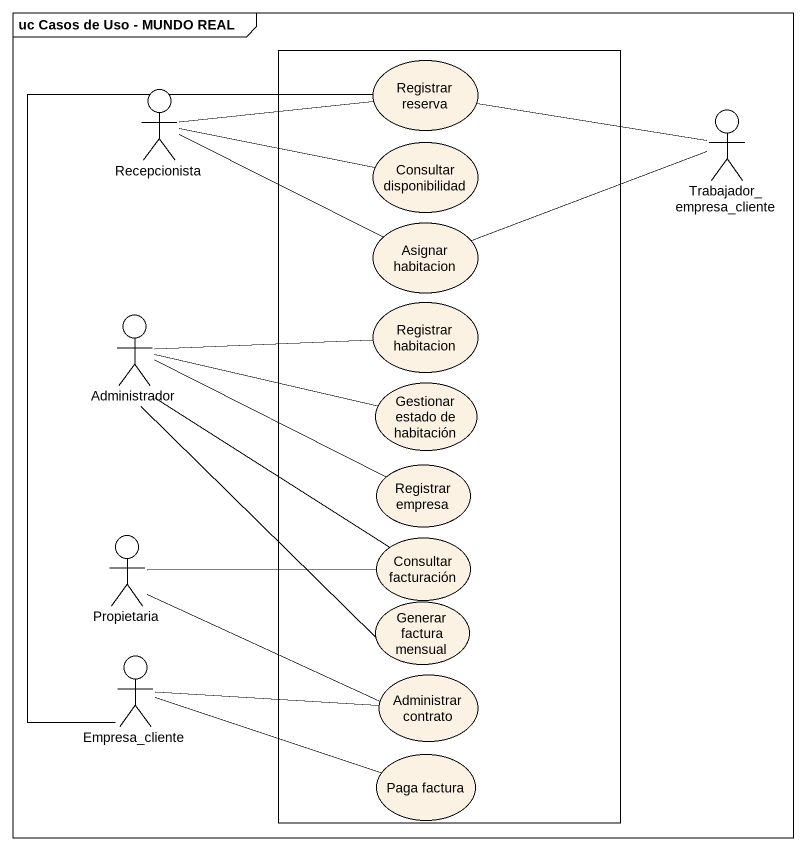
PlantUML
@startuml
mainframe uc Casos de Uso - MUNDO REAL
rectangle " " as rectangle1 {
  usecase "Registrar reserva" as Registrar_reserva
  usecase "Consultar disponibilidad" as Consultar_disponibilidad
  usecase "Asignar habitacion" as Asignar_habitacion
  usecase "Registrar habitacion" as Registrar_habitacion
  usecase "Gestionar estado de habitación" as Gestionar_estado_de
  usecase "Registrar empresa" as Registrar_empresa
  usecase "Consultar facturación" as Consultar_facturación
  usecase "Generar factura mensual" as Generar_factura_mensual
  usecase "Administrar contrato" as Administrar_contrato
  usecase "Paga factura" as Paga_factura
}
actor Recepcionista
actor Trabajador_empresa_cliente
actor Administrador
actor Propietaria
actor Empresa_cliente
Recepcionista -right- Registrar_reserva
Recepcionista -right- Consultar_disponibilidad
Recepcionista -right- Asignar_habitacion
Trabajador_empresa_cliente -left- Registrar_reserva
Trabajador_empresa_cliente -left- Asignar_habitacion
Administrador -right- Registrar_habitacion
Administrador -right- Gestionar_estado_de
Administrador -right- Registrar_empresa
Administrador -- Consultar_facturación
Administrador -- Generar_factura_mensual
Propietaria -right- Consultar_facturación
Propietaria -right- Administrar_contrato
Empresa_cliente -up- Registrar_reserva
Empresa_cliente -right- Administrar_contrato
Empresa_cliente -right- Paga_factura
@enduml
